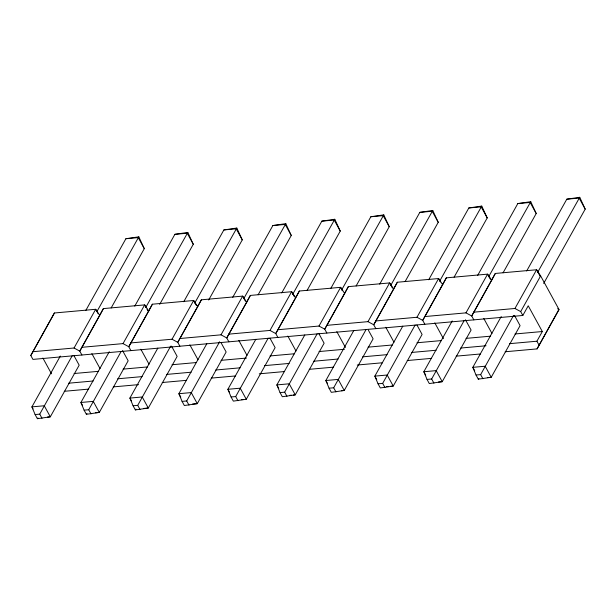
<?xml version="1.0" encoding="UTF-8"?>
<svg xmlns="http://www.w3.org/2000/svg" width="616" height="616" viewBox="0 0 616 616"><rect width="100%" height="100%" fill="white"/><g stroke="black" fill="none" stroke-linecap="round" stroke-linejoin="round"><path stroke-width="0.92" d="M505.166 351.759L537.067 348.902L558.704 310.179L558.966 309.425L540.64 275.914L536.598 269.754L495.318 273.45L471.71 315.977L473.835 319.866M509.586 343.666L536.906 341.218L542.319 331.531L528.235 305.79L522.822 315.469L32.925 359.398L30.8 355.509L54.408 312.99L95.688 309.286L99.73 315.446L103.396 308.593L144.675 304.889L148.718 311.049L128.782 346.723L130.908 350.612M103.396 308.593L79.787 351.12L81.913 355.009M179.895 346.223L177.77 342.334L197.705 306.66L193.663 300.5L152.391 304.204L128.782 346.723L123.031 343.613L81.759 347.316M228.882 341.826L226.757 337.938L246.7 302.264L242.658 296.111L201.378 299.807L177.77 342.334L172.026 339.224L130.746 342.927M277.878 337.437L275.752 333.549L295.688 297.875L291.645 291.715L250.365 295.418L226.757 337.938L221.013 334.835L179.741 338.531M326.865 333.04L324.74 329.152L344.675 293.478L340.633 287.325L299.361 291.022L275.752 333.549L270 330.438L228.729 334.142M375.852 328.651L373.727 324.763L393.67 289.089L389.628 282.929L348.348 286.632L324.74 329.152L318.996 326.049L277.716 329.745M424.848 324.255L422.722 320.374L442.658 284.692L438.615 278.54L397.335 282.236L373.727 324.763L367.983 321.652L326.711 325.356M424.686 316.57L465.966 312.866L471.71 315.977L491.645 280.303L487.603 274.143L446.33 277.847L422.722 320.374L416.97 317.263L375.698 320.959M537.067 348.902L558.966 309.425M54.408 312.99L30.8 355.509M148.718 311.049L152.391 304.204M197.705 306.66L201.378 299.807M246.7 302.264L250.365 295.418M295.688 297.875L299.361 291.022M344.675 293.478L348.348 286.632M393.67 289.089L397.335 282.236M442.658 284.692L446.33 277.847M491.645 280.303L495.318 273.45M60.314 356.063L31.917 406.868L35.112 414.553L39.74 414.137L72.188 355.794M109.301 351.674L80.912 402.479L84.099 410.164L88.727 409.748L121.183 351.397M157.827 348.117L129.899 398.082L133.087 405.767L137.722 405.351L170.64 346.177M206.814 343.72L178.886 393.693L182.082 401.378L186.71 400.962L219.627 341.78M255.809 339.331L227.881 389.297L231.069 396.981L235.697 396.565L268.153 338.223M304.797 334.935L276.869 384.908L280.057 392.592L284.692 392.176L317.14 333.834M353.784 330.546L325.856 380.511L329.052 388.195L333.68 387.78L366.127 329.437M402.779 326.149L374.851 376.122L378.039 383.807L382.667 383.391L415.122 325.048M452.229 320.928L423.839 371.733L427.027 379.41L431.662 378.994L464.11 320.651M501.224 316.532L472.826 367.336L476.022 375.021L480.649 374.605L513.567 315.423M85.77 310.51L125.903 238.715L138.831 236.837L144.29 248.664L111.165 307.938M32.771 351.713L74.043 348.009L95.688 309.286L97.99 313.498M97.182 311.072L138.831 236.837M99.261 316.27L79.787 351.12L74.043 348.009M134.765 306.121L174.89 234.319L187.818 232.44L193.278 244.267L159.683 304.381M123.031 343.613L144.675 304.889L146.054 307.423M145.707 307.515L187.818 232.44M183.753 301.725L223.877 229.93L236.814 228.051L242.273 239.878L208.678 299.992M172.026 339.224L193.663 300.5L196.427 305.551M194.695 303.126L236.814 228.051M232.74 297.335L272.873 225.533L285.801 223.654L291.26 235.489L258.135 294.764M221.013 334.835L242.658 296.111L245.414 301.162M243.69 298.729L285.801 223.654M281.735 292.939L321.86 221.144L334.788 219.265L340.248 231.092L307.122 290.367M270 330.438L291.645 291.715L294.41 296.766M292.677 294.34L334.788 219.265M231.069 396.981L233.341 401.132L246.269 399.253L275.129 347.616L269.947 338.138M330.723 288.55L370.847 216.747L383.783 214.869L389.243 226.703L356.11 285.978M318.996 326.049L340.633 287.325L342.473 290.69M341.664 289.944L383.783 214.869M379.71 284.153L419.835 212.358L432.771 210.48L438.23 222.307L405.105 281.581M367.983 321.652L389.628 282.929L392.384 287.98M390.66 285.555L432.771 210.48M428.705 279.764L468.83 207.962L481.758 206.083L487.218 217.918L454.092 277.192M416.97 317.263L438.615 278.54L440.455 281.905M439.647 281.158L481.758 206.083M477.693 275.367L517.817 203.573L530.753 201.694L536.213 213.521L503.08 272.796M465.966 312.866L487.603 274.143L490.367 279.194M488.634 276.769L530.753 201.694M526.68 270.978L566.805 199.184L579.741 197.297L585.2 209.132L543.674 283.437M473.681 312.173L514.953 308.477L536.598 269.754L540.278 276.492M537.629 272.38L579.741 197.297M522.822 315.469L520.697 311.588L540.64 275.914M35.112 414.553L37.376 418.703L37.969 417.925M84.099 410.164L86.371 414.306L86.956 413.536M133.087 405.767L135.358 409.917L135.944 409.14M476.022 375.021L478.286 379.163L478.878 378.393M37.376 418.703L50.312 416.816L79.171 365.18L73.989 355.709M86.371 414.306L99.299 412.427L128.159 360.791L122.546 350.527M135.358 409.917L148.294 408.038L177.146 356.402L171.533 346.13M182.082 401.378L184.346 405.52L197.282 403.642L226.141 352.005L220.959 342.527M280.057 392.592L282.328 396.735L295.264 394.856L324.116 343.22L318.934 333.741M329.052 388.195L331.316 392.346L344.252 390.467L373.111 338.831L368.36 330.137M378.039 383.807L380.311 387.949L393.239 386.07L422.099 334.434L416.917 324.955M427.027 379.41L429.298 383.56L442.234 381.681L471.086 330.045L465.473 319.773M478.286 379.163L491.222 377.285L520.081 325.648L514.46 315.384M125.903 238.715L138.246 237.607L144.29 248.664M174.89 234.319L187.233 233.218L193.278 244.267M223.877 229.93L236.221 228.821L242.273 239.878M272.873 225.533L285.216 224.432L291.26 235.489M321.86 221.144L334.203 220.035L340.248 231.092M370.847 216.747L383.19 215.646L389.243 226.703M419.835 212.358L432.186 211.25L438.23 222.307M468.83 207.962L481.173 206.86L487.218 217.918M517.817 203.573L530.16 202.464L536.213 213.521M566.805 199.184L579.155 198.075L585.2 209.132M74.082 373.519L98.583 371.317M123.077 369.123L147.571 366.928M172.064 364.734L196.558 362.531M221.052 360.337L246.492 358.058M270.047 355.948L294.54 353.753M319.034 351.551L344.475 349.272M368.022 347.162L392.523 344.968M417.017 342.765L441.51 340.571M466.004 338.377L490.498 336.182M514.991 333.98L542.319 331.531M68.676 383.198L93.17 381.004M117.664 378.801L142.157 376.607M166.651 374.413L191.153 372.218M215.646 370.016L240.14 367.821M264.634 365.627L289.127 363.432M313.621 361.238L338.122 359.036M362.616 356.841L387.11 354.647M411.603 352.452L436.097 350.25M460.591 348.055L486.032 345.776M64.257 391.299L88.65 389.112M113.252 386.902L138.577 384.63M162.239 382.513L186.633 380.326M211.226 378.116L235.62 375.929M259.282 373.812L284.607 371.54M309.209 369.33L333.603 367.144M357.265 365.026L382.59 362.755M407.191 360.545L431.577 358.358M456.179 356.156L480.572 353.969M47.463 417.078L50.312 416.816L44.26 405.767L31.917 406.868L33.056 408.939M95.503 412.766L99.299 412.427L93.255 401.37L80.912 402.479L82.421 405.243M143.543 408.462L148.294 408.038L142.242 396.981L129.899 398.082L131.408 400.847M192.531 404.065L197.282 403.642L191.23 392.585L178.886 393.693L180.781 397.151M241.526 399.676L243.42 399.507M289.566 395.364L291.46 395.195M293.362 395.025L295.264 394.856L289.212 383.799L276.869 384.908L278.755 388.365M341.403 390.721L344.252 390.467L338.199 379.41L325.856 380.511L327.373 383.275M386.594 386.671L388.496 386.502M390.39 386.324L393.239 386.07L387.195 375.013L374.851 376.122L376.738 379.579M438.43 382.02L442.234 381.681L436.182 370.624L423.839 371.733L425.725 375.183M487.425 377.631L491.222 377.285L485.169 366.227L472.826 367.336L474.72 370.793M514.953 308.477L520.697 311.588M557.78 308.493L558.704 310.179M536.906 341.218L539.031 345.099M483.791 318.487L491.961 333.433M480.649 374.605L482.913 378.748M434.796 322.884L443.428 338.661M431.662 378.994L433.926 383.144M385.809 327.273L393.986 342.219M382.667 383.391L384.938 387.533M336.821 331.662L345.445 347.439M333.68 387.78L335.943 391.93M287.826 336.059L296.003 351.005M284.692 392.176L286.956 396.319M238.839 340.448L247.016 355.401M246.269 399.253L240.225 388.195L227.881 389.297L229.391 392.061M235.697 396.565L237.969 400.716M189.851 344.845L198.021 359.79M146.978 309.101L147.902 310.787M186.71 400.962L188.973 405.105M140.856 349.233L149.034 364.179M137.722 405.351L139.986 409.501M91.869 353.63L100.046 368.576M88.727 409.748L90.999 413.89M42.881 358.019L51.505 373.796M39.74 414.137L42.003 418.287"/></g></svg>
